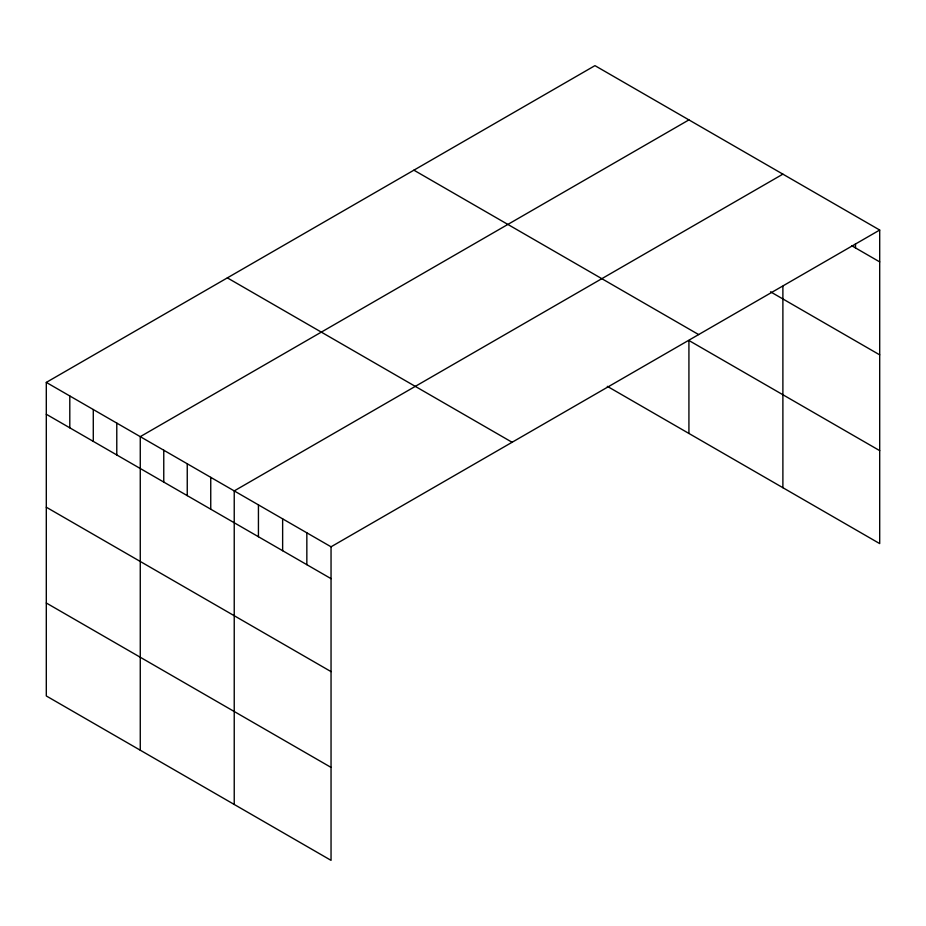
<?xml version="1.0" encoding="UTF-8"?>
<svg xmlns="http://www.w3.org/2000/svg" width="926" height="926" viewBox="0 0 926 926"><rect width="100%" height="100%" fill="white"/><g stroke="black" fill="none" stroke-linecap="round" stroke-linejoin="round"><path stroke-width="1.39" d="M46.3 382.403L331.045 546.803L331.045 860.358L46.3 695.958L46.3 382.403L594.955 65.642L879.7 230.042L879.7 543.597L607.317 386.339M688.921 119.894L140.266 436.655L140.266 750.21M782.887 174.146L234.232 490.907L234.232 804.462M331.045 546.803L879.7 230.042M851.862 245.818L879.7 261.896M770.525 291.817L879.7 354.855M413.899 170.176L698.644 334.575M879.7 450.638L688.921 340.49L688.921 433.449M227.356 277.869L512.101 442.269M46.3 414.258L331.045 578.657M46.3 507.216L331.045 671.616M46.3 603L331.045 767.399M855.497 243.769L855.497 247.925M782.887 286.284L782.887 487.701M306.842 532.832L306.842 564.675M282.638 518.849L282.638 550.704M258.435 504.878L258.435 536.733M210.746 477.341L210.746 509.196M187.249 463.776L187.249 495.63M163.763 450.221L163.763 482.076M116.78 423.089L116.78 454.944M93.283 409.524L93.283 441.378M69.797 395.969L69.797 427.824"/></g></svg>
